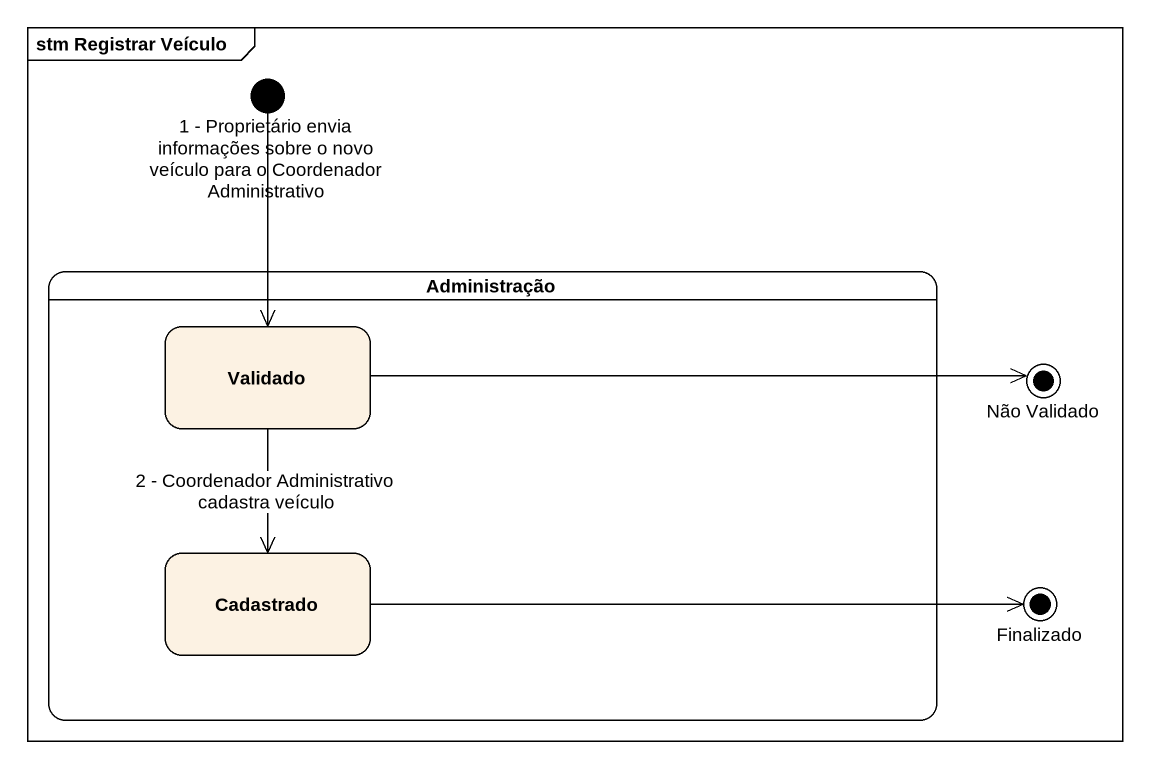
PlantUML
@startuml
mainframe stm Registrar Veículo
hide empty description
state "1 - Proprietário envia informações sobre o novo veículo para o Coordenador Administrativo" as i1_Proprietário_envia <<start>>
state Administração {
  state Validado
  state Cadastrado
}
state "Não Validado" as Não_Validado <<end>>
state Finalizado <<end>>
i1_Proprietário_envia --> Validado
Validado -right-> Não_Validado
Validado --> Cadastrado : 2 - Coordenador Administrativo cadastra veículo
Cadastrado -right-> Finalizado
@enduml
